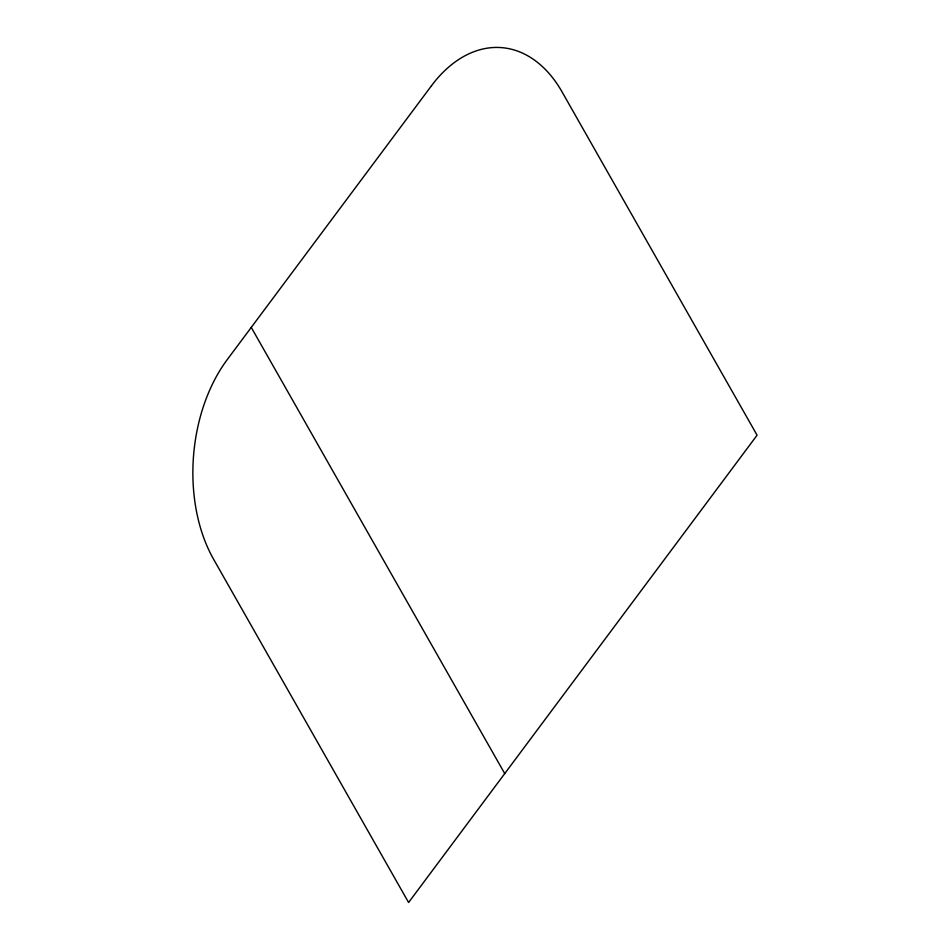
<?xml version="1.0" encoding="UTF-8"?>
<svg xmlns="http://www.w3.org/2000/svg" width="950" height="950" viewBox="0 0 950 950"><rect width="100%" height="100%" fill="white"/><g stroke="black" fill="none" stroke-linecap="round" stroke-linejoin="round"><path stroke-width="1.43" d="M251.263 327.406L504.735 773.597M431.514 85.702L227.228 359.634A141.514 92.423 -85.2 0 0 213.619 559.289L408.595 902.5L757.079 435.207L562.115 91.984A141.514 92.423 -85.2 0 0 431.514 85.702"/></g></svg>
